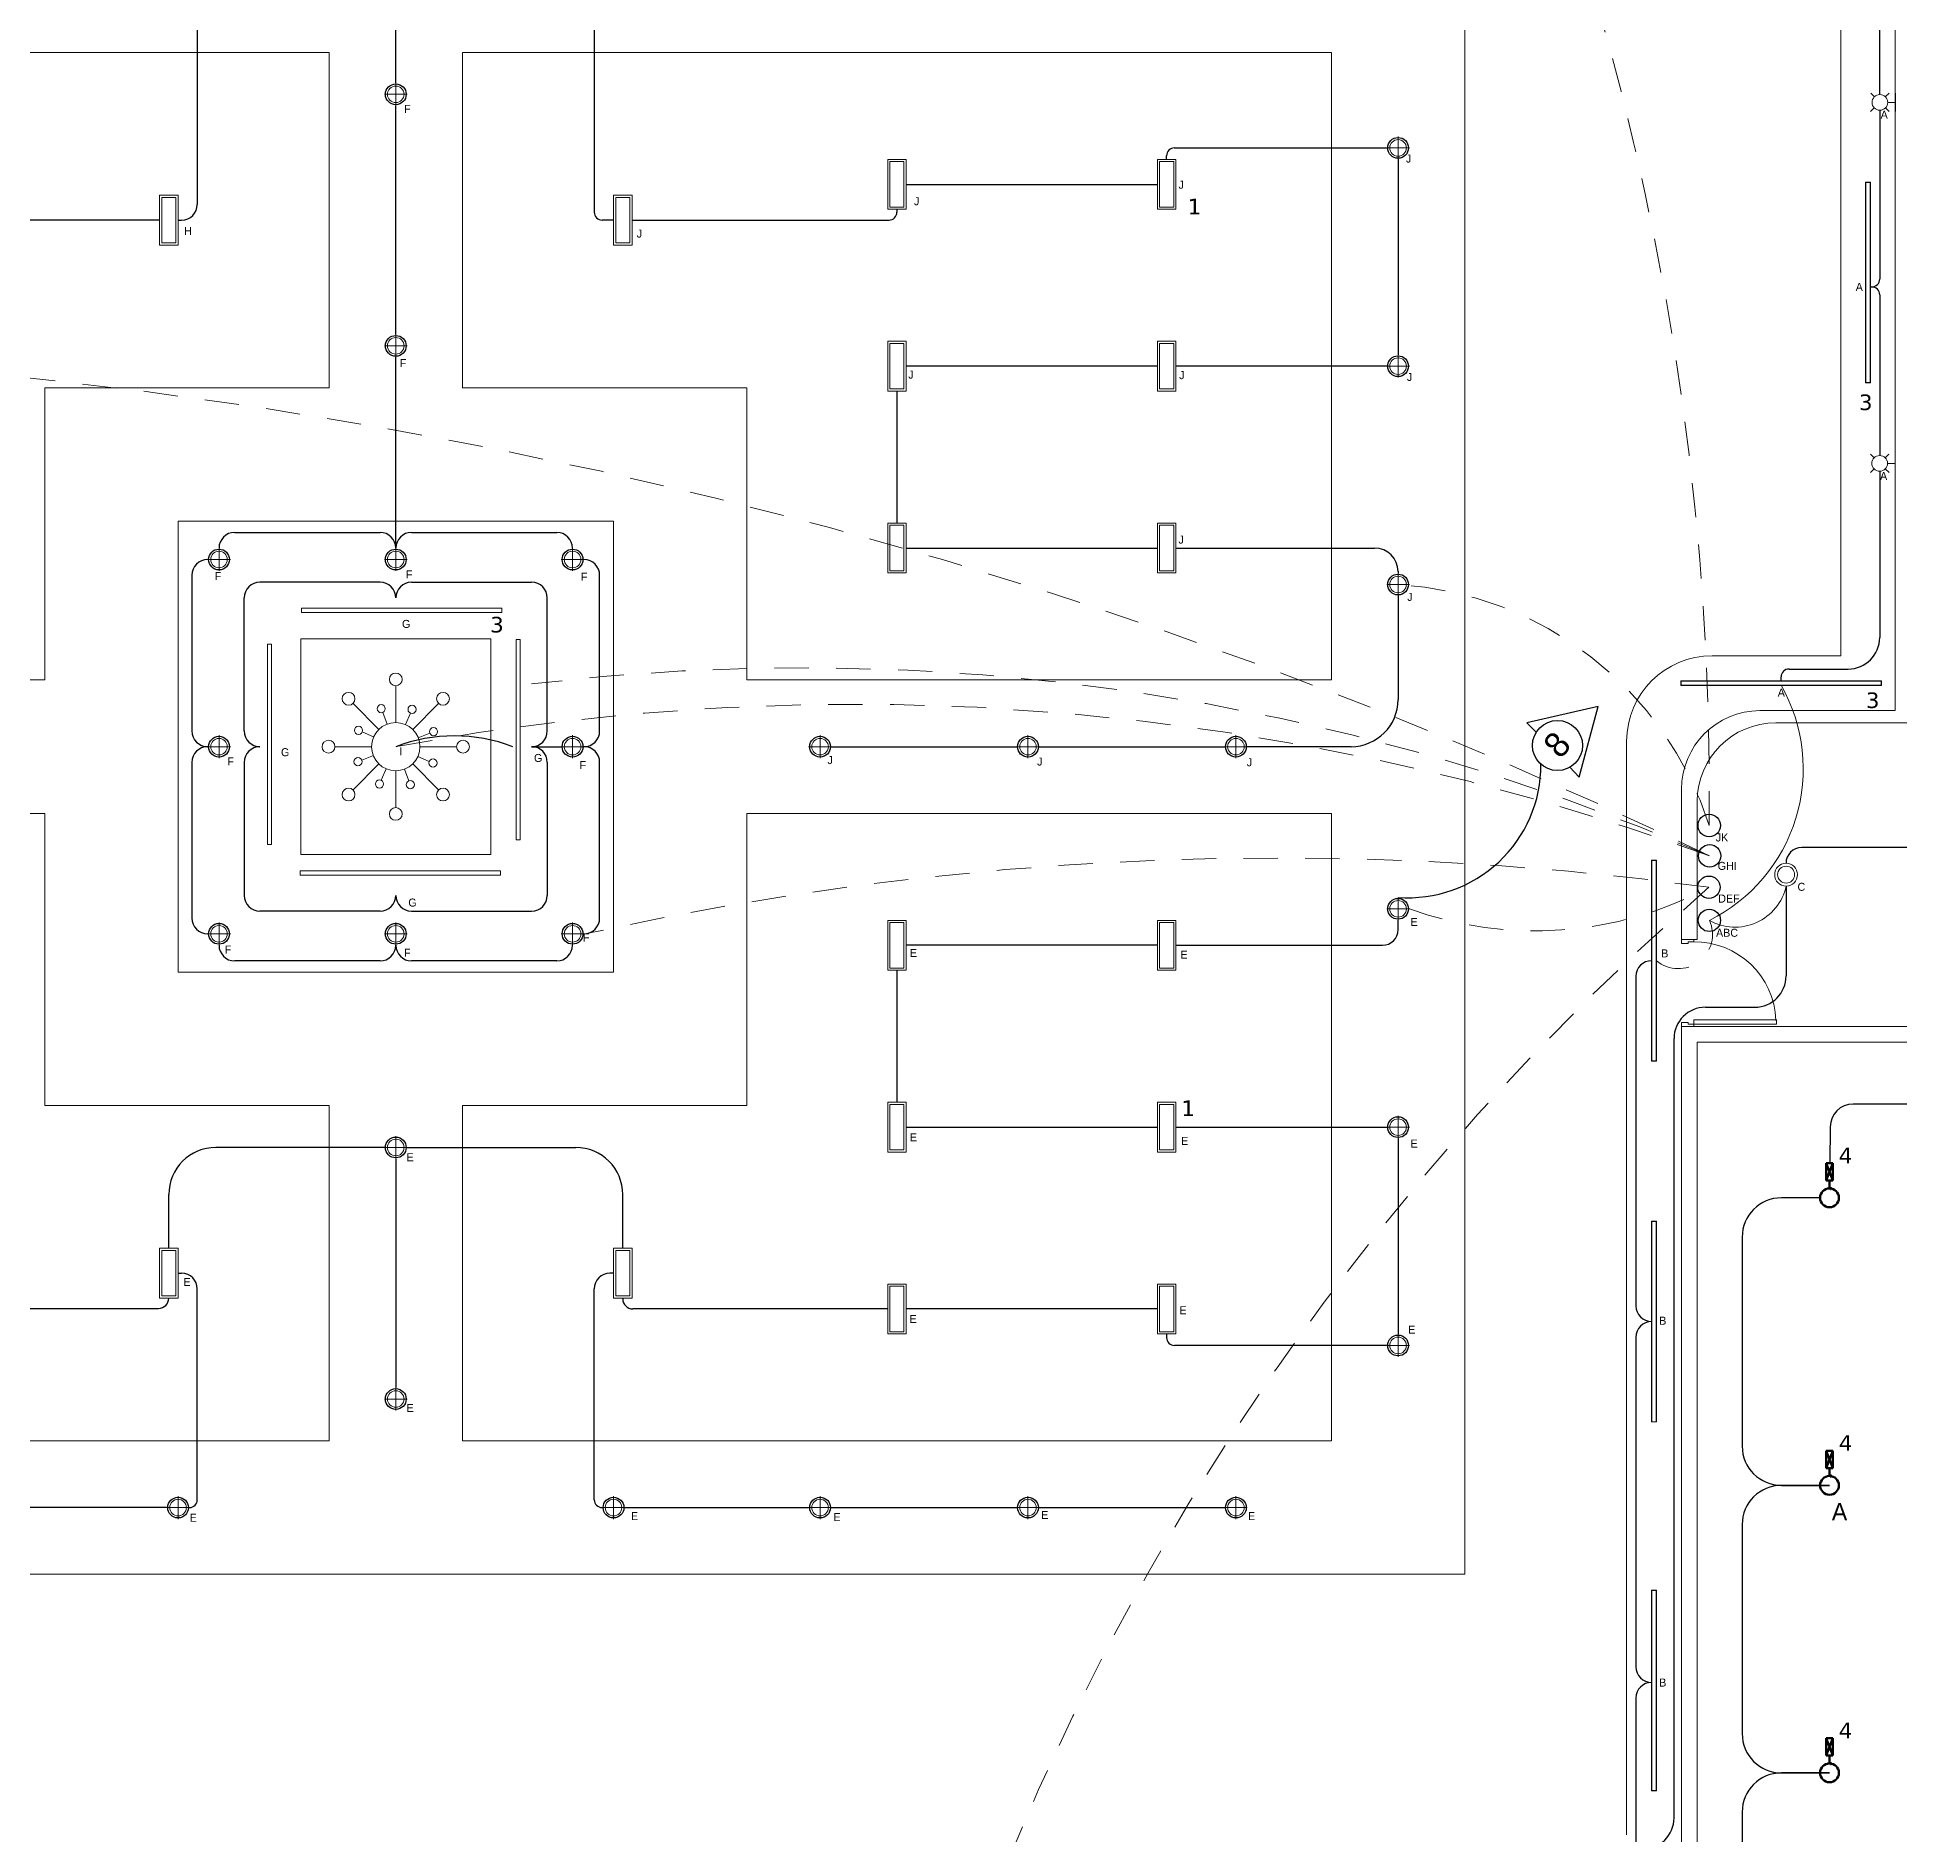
# Model space of a CAD drawing. Header units: inches. Extents: x -2 to 2474, y 1 to 287.
# Drawn here: x 46.24 to 86.95, y 139.63 to 178.92 of the extents above; entities that cross this region are included whole.
import ezdxf

# ---------------------------------------------------------------- set-up
doc = ezdxf.new("R2010")
doc.units = ezdxf.units.IN
doc.header["$MEASUREMENT"] = 0
doc.linetypes.add('JIS_02_0.7', pattern=[1.35, 0.75, -0.6])
for name, color, linetype in [('0.05', 8, 'Continuous'), ('0.09', 2, 'Continuous'), ('0.25', 4, 'Continuous'), ("ELEC'L LTS. & C.O.s", 2, 'Continuous'), ('FLORESCENT', 2, 'Continuous'), ('PDF_0', 7, 'Continuous'), ('SWITCH', 3, 'Continuous')]:
    doc.layers.add(name, color=color, linetype=linetype)
for name, color, linetype, lineweight in [('BORDER', 30, 'Continuous', 50), ('light ln', 50, 'Continuous', 30), ('LIGHTS', 1, 'Continuous', 0)]:
    doc.layers.add(name, color=color, linetype=linetype, lineweight=lineweight)
doc.layers.add('DLX_LUM', color=7, linetype='Continuous', true_color=0xffd400)
doc.layers.add('DLX_LUMKEY_IDX', color=7, linetype='Continuous', true_color=0x969696)
doc.styles.add('TableTextStyle', font='')
doc.styles.get('TableTextStyle').set_extended_font_data('VERDANA.TTF')

# ---------------------------------------------------------------- blocks, each defined once
blk = doc.blocks.new('FL')
at = {"color": 1}
for p, q in [((-220, 0), (220, 0)), ((0, -220), (0, 220))]:
    blk.add_line(p, q, dxfattribs=at)
blk.add_circle((0, 0), 160, dxfattribs=at)
at = {"layer": '0.09'}
blk.add_circle((0, 0), 200, dxfattribs=at)
blk = doc.blocks.new('circuit')
at = {"color": 0, "lineweight": -2}
for p, q in [((39.528, 74.559), (39.228, 74.059)), ((39.828, 74.059), (39.528, 74.559)), ((39.228, 74.059), (39.334, 74.059)), ((39.721, 74.059), (39.828, 74.059))]:
    blk.add_line(p, q, dxfattribs=at)
blk.add_circle((39.528, 74.109), 0.2, dxfattribs=at)

msp = doc.modelspace()

# ---------------------------------------------------------------- linework, layer by layer
at = {"lineweight": 5}
for p, q in [((85.66049, 216.70837), (85.65715, 165.40552)), ((77.43942, 214.15903), (77.43942, 145.32785)), ((55.53428, 178.5933), (55.53428, 171.2629)), ((55.53428, 178.5933), (74.5244, 178.5933)), ((74.5244, 178.5933), (74.5244, 164.87559)), ((46.40343, 171.2629), (52.61927, 171.2629)), ((46.40343, 171.2629), (46.40343, 164.87559)), ((55.53428, 171.2629), (61.75012, 171.2629)), ((61.75012, 171.2629), (61.75012, 164.87559)), ((49.31845, 168.34789), (58.83511, 168.34789)), ((49.31845, 168.34789), (49.31845, 158.48828)), ((58.83511, 168.34789), (58.83511, 158.48828)), ((85.65715, 165.40552), (82.84544, 165.40552)), ((61.75012, 164.87559), (74.5244, 164.87559)), ((86.84643, 163.93869), (84.23436, 163.93869)), ((86.84643, 163.93869), (98.05843, 163.93869)), ((80.9764, 139.63446), (80.9764, 163.53648)), ((82.51964, 159.20348), (82.51964, 162.22398)), ((46.40343, 155.57327), (46.40343, 161.96058)), ((61.75012, 161.96058), (74.5244, 161.96058)), ((61.75012, 155.57327), (61.75012, 161.96058)), ((74.5244, 161.96058), (74.5244, 148.24286)), ((82.44323, 159.20348), (82.51964, 159.20348)), ((82.44323, 159.20348), (82.51964, 159.20348)), ((49.31845, 158.48828), (58.83511, 158.48828)), ((82.1767, 157.39108), (82.1767, 157.30224)), ((82.1767, 138.67171), (82.1767, 157.30224)), ((82.44323, 157.30224), (98.05843, 157.30224)), ((82.51964, 138.67171), (82.51964, 156.9593)), ((82.51964, 156.9593), (98.32496, 156.9593)), ((46.40343, 155.57327), (52.61927, 155.57327)), ((55.53428, 155.57327), (61.75012, 155.57327)), ((55.53428, 155.57327), (55.53428, 148.24286)), ((74.5244, 148.24286), (55.53428, 148.24286)), ((34.58395, 145.32785), (77.43942, 145.32785))]:
    msp.add_line(p, q, dxfattribs=at)
for points in [[(33.62915, 178.5933), (52.61927, 178.5933), (52.61927, 171.2629)], [(46.40343, 164.87559), (33.62915, 164.87559), (33.62915, 178.5933)], [(52.00003, 165.77802), (56.15352, 165.77802), (56.15352, 161.05815), (52.00003, 161.05815), (52.00003, 165.77802)], [(46.40343, 161.96058), (33.62915, 161.96058), (33.62915, 148.24286), (52.61927, 148.24286), (52.61927, 155.57327)], [(77.43942, 145.32785), (30.71414, 145.32785)]]:
    msp.add_lwpolyline(points, dxfattribs=at)
for centre, radius in [((82.84544, 163.53648), 1.86904), ((84.23436, 162.22398), 1.71471)]:
    msp.add_arc(centre, radius, 90, 180, dxfattribs=at)
at = {"layer": '0.05', "lineweight": 5}
for p, q in [((53.88798, 163.91071), (53.79057, 164.16487)), ((54.28835, 163.90137), (54.39751, 164.15071)), ((53.59349, 163.62966), (53.34415, 163.73881)), ((54.56681, 163.61353), (54.81962, 163.71437)), ((53.58675, 163.22263), (53.33393, 163.1218)), ((53.8652, 162.9348), (53.75605, 162.68546)), ((54.26558, 162.92545), (54.36298, 162.6713)), ((54.56006, 163.20651), (54.8094, 163.09735))]:
    msp.add_line(p, q, dxfattribs=at)
for centre in [(53.75864, 164.24818), (54.43329, 164.23244), (53.26242, 163.7746), (54.9025, 163.74742), (53.25106, 163.08874), (54.89114, 163.06157), (53.72027, 162.60372), (54.39492, 162.58798)]:
    msp.add_circle(centre, 0.08922, dxfattribs=at)
at = {"layer": '0.25'}
for p, q in [((54.07678, 177.92642), (54.07678, 182.17521)), ((86.50794, 177.6718), (86.50794, 181.28013)), ((49.73933, 179.87934), (49.73933, 175.27104)), ((58.41422, 179.87934), (58.41422, 175.09957)), ((54.07678, 172.42861), (54.07678, 177.42759)), ((86.5079, 177.3287), (86.50753, 173.64011)), ((70.9235, 176.25443), (70.9235, 176.33495)), ((71.09497, 176.50642), (75.7325, 176.50642)), ((75.98191, 176.25701), (75.98191, 171.98386)), ((64.82701, 175.70915), (64.82701, 175.70915)), ((65.23168, 175.70915), (70.72117, 175.70915)), ((70.72117, 175.70915), (70.72117, 175.70915)), ((65.02934, 175.16388), (65.02934, 175.09957)), ((48.91377, 174.9281), (43.29568, 174.9281)), ((49.31845, 174.9281), (49.39639, 174.9281)), ((58.83511, 174.9281), (58.5857, 174.9281)), ((58.83511, 174.9281), (58.83511, 174.9281)), ((59.23978, 174.9281), (64.85787, 174.9281)), ((86.19863, 173.46866), (86.19863, 173.46866)), ((86.19863, 173.46866), (86.19863, 173.46866)), ((86.30495, 173.46866), (86.33602, 173.46866)), ((86.30495, 173.46866), (86.33606, 173.46866)), ((86.50749, 173.29717), (86.50713, 169.78213)), ((54.07678, 167.75819), (54.07678, 171.92979)), ((70.72117, 171.73445), (65.23168, 171.73445)), ((70.72117, 171.73445), (70.72117, 171.73445)), ((70.72117, 171.73445), (70.72117, 171.73445)), ((75.7325, 171.73445), (71.12584, 171.73445)), ((65.02934, 171.18917), (65.02934, 168.30502)), ((86.50712, 169.43897), (86.50712, 165.80162)), ((50.55636, 168.10113), (53.73383, 168.10113)), ((54.41972, 168.10113), (57.5972, 168.10113)), ((65.23168, 167.75974), (70.72117, 167.75974)), ((70.72117, 167.75974), (70.72117, 167.75974)), ((71.12584, 167.75974), (75.4675, 167.75974)), ((49.62106, 167.16583), (49.62106, 163.76103)), ((53.73383, 167.01261), (51.10838, 167.01261)), ((54.41972, 167.01261), (57.04517, 167.01261)), ((58.5325, 163.76103), (58.5325, 167.16583)), ((75.98191, 167.24533), (75.98191, 167.21189)), ((50.76544, 163.76103), (50.76544, 166.66967)), ((57.38812, 163.76103), (57.38812, 166.66967)), ((75.98191, 166.71306), (75.98191, 164.44691)), ((84.35399, 164.85853), (84.35399, 164.94426)), ((84.35399, 164.85853), (84.35399, 164.85853)), ((84.52547, 165.11573), (85.82123, 165.11573)), ((57.04517, 163.41808), (57.69073, 163.41808)), ((63.59895, 163.41808), (67.64411, 163.41808)), ((68.14294, 163.41808), (72.18811, 163.41808)), ((74.95308, 163.41808), (72.68693, 163.41808)), ((49.62106, 163.07514), (49.62106, 159.67033)), ((50.76544, 163.07514), (50.76544, 160.1665)), ((57.38812, 163.07514), (57.38812, 160.1665)), ((58.5325, 159.67033), (58.5325, 163.07514)), ((88.00372, 161.21281), (84.80292, 161.21281)), ((84.46199, 160.37105), (84.46199, 158.40844)), ((53.73383, 159.82355), (51.10838, 159.82355)), ((54.41972, 159.82355), (57.04517, 159.82355)), ((75.98191, 159.41937), (75.98191, 159.62428)), ((76.23132, 159.87369), (76.23132, 159.87369)), ((76.23132, 159.87369), (76.23132, 159.87369)), ((64.82701, 159.07643), (64.82701, 159.07643)), ((64.82701, 159.07643), (64.82701, 159.07643)), ((64.82701, 159.07643), (64.82701, 159.07643)), ((70.72117, 159.07643), (65.23168, 159.07643)), ((71.12584, 159.07643), (75.63897, 159.07643)), ((53.73383, 158.73503), (50.55636, 158.73503)), ((57.5972, 158.73503), (54.41972, 158.73503)), ((65.02934, 158.53115), (65.02934, 155.647)), ((81.18045, 158.39691), (81.18045, 151.19511)), ((81.62971, 158.73985), (81.62971, 158.73985)), ((81.62971, 158.73985), (81.62971, 158.73985)), ((82.6981, 157.72256), (83.77611, 157.72256)), ((82.01221, 140.00198), (82.01221, 157.03667)), ((89.12814, 155.60527), (85.9251, 155.60527)), ((88.77078, 155.60527), (86.27918, 155.60527)), ((64.82701, 155.10172), (64.82701, 155.10172)), ((64.82701, 155.10172), (64.82701, 155.10172)), ((65.23168, 155.10172), (70.72117, 155.10172)), ((71.12584, 155.10172), (75.7325, 155.10172)), ((85.42513, 155.10988), (85.41777, 154.31216)), ((75.98191, 154.85231), (75.98191, 150.57916)), ((53.82736, 154.65697), (50.14494, 154.65697)), ((54.07678, 154.40755), (54.07678, 149.40858)), ((54.32619, 154.65697), (58.00862, 154.65697)), ((49.11611, 152.45334), (49.11611, 153.62814)), ((59.03744, 152.45334), (59.03744, 153.62814)), ((85.20571, 153.55613), (84.35891, 153.55613)), ((83.50155, 152.69877), (83.50155, 148.12895)), ((49.31845, 151.90806), (49.39639, 151.90806)), ((58.83511, 151.90806), (58.75717, 151.90806)), ((49.73933, 146.95683), (49.73933, 151.56512)), ((58.41422, 146.95683), (58.41422, 151.56512)), ((43.32655, 151.13987), (48.8932, 151.13987)), ((49.11611, 151.36279), (49.11611, 151.36279)), ((59.03744, 151.36279), (59.03744, 151.36279)), ((59.03744, 151.36279), (59.03744, 151.34992)), ((64.82701, 151.12701), (59.26036, 151.12701)), ((64.82701, 151.12701), (64.82701, 151.12701)), ((70.72117, 151.12701), (65.23168, 151.12701)), ((81.62971, 150.85217), (81.62971, 150.85217)), ((70.9235, 150.58173), (70.9235, 150.50122)), ((75.7325, 150.32975), (71.09497, 150.32975)), ((81.18045, 150.50923), (81.18045, 143.30743)), ((84.35891, 147.2716), (85.41079, 147.2716)), ((85.41079, 147.2716), (84.35891, 147.2716)), ((49.06903, 146.78536), (45.05343, 146.78536)), ((49.56786, 146.78536), (49.56786, 146.78536)), ((58.5857, 146.78536), (58.5857, 146.78536)), ((59.08452, 146.78536), (63.10012, 146.78536)), ((63.59895, 146.78536), (67.64411, 146.78536)), ((68.14294, 146.78536), (72.18811, 146.78536)), ((83.50155, 146.41424), (83.50155, 141.84444)), ((81.5234, 142.96448), (81.5234, 142.96448)), ((81.18045, 142.62154), (81.18045, 139.443)), ((84.35891, 140.98708), (85.41079, 140.98708)), ((85.41079, 140.98708), (84.35891, 140.98708)), ((83.50155, 140.12972), (83.50155, 135.55992))]:
    msp.add_line(p, q, dxfattribs=at)
at = {"layer": '0.25', "linetype": 'JIS_02_0.7', "lineweight": 9}
for centre, radius, start, end in [((20.77971, 162.38678), 62.00642, 359.3609808, 33.5810598), ((34.36792, 60.58533), 111.50956, 64.2622721, 85.3919191), ((75.53874, 159.36681), 7.60858, 17.819953, 86.660823), ((62.97384, 115.33123), 49.81269, 66.556918, 96.835498), ((64.08322, 109.86357), 54.48133, 69.91685, 100.583451), ((73.34546, 91.19163), 69.79343, 82.2342911, 102.4956559), ((120.01738, 117.37642), 56.86131, 130.915775, 159.444502), ((78.9765, 167.431), 8.04045, 250.036566, 298.200824), ((82.10826, 159.31023), 0.74454, 230.002966, 24.745622)]:
    msp.add_arc(centre, radius, start, end, dxfattribs=at)
at = {"layer": '0.25'}
for centre, radius, start, end in [((71.09497, 176.33495), 0.17147, 90, 180), ((49.39639, 175.27104), 0.34294, 270, 0), ((58.5857, 175.09957), 0.17147, 180, 270), ((64.85787, 175.09957), 0.17147, 270, 0), ((86.33602, 173.29718), 0.17147, 359.994146, 90), ((86.33606, 173.64013), 0.17147, 270, 359.994146), ((50.55636, 167.75819), 0.34294, 90, 180), ((53.73383, 167.75819), 0.34294, 0, 90), ((54.41972, 167.75819), 0.34294, 90, 180), ((57.5972, 167.75819), 0.34294, 0, 90), ((75.4675, 167.24533), 0.51441, 0, 90), ((49.964, 167.16583), 0.34294, 90, 180), ((58.18955, 167.16583), 0.34294, 0, 90), ((51.10838, 166.66967), 0.34294, 90, 180), ((53.73383, 166.66967), 0.34294, 0, 90), ((54.41972, 166.66967), 0.34294, 90, 180), ((57.04517, 166.66967), 0.34294, 0, 90), ((85.82123, 165.80162), 0.68589, 270, 0), ((84.52547, 164.94426), 0.17147, 90, 180), ((74.95308, 164.44691), 1.02883, 270, 0), ((49.964, 163.76103), 0.34294, 180, 270), ((51.10838, 163.76103), 0.34294, 180, 270), ((55.35521, 160.07857), 3.57586, 69.052176, 110.947824), ((57.04517, 163.76103), 0.34294, 270, 0), ((58.18955, 163.76103), 0.34294, 270, 0), ((49.964, 163.07514), 0.34294, 90, 180), ((51.10838, 163.07514), 0.34294, 90, 180), ((57.04517, 163.07514), 0.34294, 0, 90), ((58.18955, 163.07514), 0.34294, 0, 90), ((76.19926, 163.02038), 2.90514, 265.81317, 0.215906), ((84.80292, 160.86987), 0.34294, 90, 180), ((51.10838, 160.1665), 0.34294, 180, 270), ((53.73383, 160.1665), 0.34294, 270, 0), ((54.41972, 160.1665), 0.34294, 180, 270), ((57.04517, 160.1665), 0.34294, 270, 0), ((49.964, 159.67033), 0.34294, 180, 270), ((58.18955, 159.67033), 0.34294, 270, 0), ((75.63897, 159.41937), 0.34294, 270, 0), ((50.55636, 159.07798), 0.34294, 180, 270), ((53.73383, 159.07798), 0.34294, 270, 0), ((54.41972, 159.07798), 0.34294, 180, 270), ((57.5972, 159.07798), 0.34294, 270, 0), ((81.5234, 158.39691), 0.34294, 90, 180), ((83.77611, 158.40844), 0.68589, 270, 0), ((82.6981, 157.03667), 0.68589, 90, 180), ((85.9251, 155.10527), 0.5, 90, 179.471533), ((50.14494, 153.62814), 1.02883, 90, 180), ((58.00862, 153.62814), 1.02883, 0, 90), ((84.35891, 152.69877), 0.85736, 90, 180), ((49.39639, 151.56512), 0.34294, 0, 90), ((58.75717, 151.56512), 0.34294, 90, 180), ((48.8932, 151.36279), 0.22291, 270, 0), ((59.26036, 151.34992), 0.22291, 180, 270), ((81.5234, 151.19511), 0.34294, 180, 270), ((81.5234, 150.50923), 0.34294, 90, 180), ((71.09497, 150.50122), 0.17147, 180, 270), ((84.35891, 148.12895), 0.85736, 180, 270), ((49.56786, 146.95683), 0.17147, 270, 0), ((58.5857, 146.95683), 0.17147, 180, 270), ((84.35891, 146.41424), 0.85736, 90, 180), ((81.5234, 143.30743), 0.34294, 180, 270), ((81.5234, 142.62154), 0.34294, 90, 180), ((84.35891, 141.84444), 0.85736, 180, 270), ((84.35891, 140.12972), 0.85736, 90, 180), ((81.32633, 140.00198), 0.68589, 270, 0)]:
    msp.add_arc(centre, radius, start, end, dxfattribs=at)
at = {"layer": '0.25', "lineweight": 9}
for centre, radius, start, end in [((81.13844, 162.93315), 3.69781, 296.431527, 29.589622), ((83.34724, 160.61445), 1.14102, 240.445691, 347.683429)]:
    msp.add_arc(centre, radius, start, end, dxfattribs=at)
at = {"layer": 'BORDER', "color": 2}
for p, q in [((85.34067, 153.93461), (85.34067, 154.31216)), ((85.34067, 154.31216), (85.48092, 154.31216)), ((85.34067, 153.93461), (85.48092, 154.31216)), ((85.34067, 154.31216), (85.48092, 153.93395)), ((85.48092, 154.31216), (85.48092, 153.93395)), ((85.40796, 153.93411), (85.34067, 153.93461)), ((85.40796, 153.7908), (85.40796, 153.93411)), ((85.41389, 153.93414), (85.41363, 153.79078)), ((85.48092, 153.93395), (85.41389, 153.93414)), ((85.38717, 153.7908), (85.43442, 153.79081)), ((85.39189, 153.77948), (85.38717, 153.77948)), ((85.39189, 153.76034), (85.39189, 153.77948)), ((85.43442, 153.77948), (85.4297, 153.77948)), ((85.4297, 153.77948), (85.4297, 153.76034)), ((85.43442, 153.79081), (85.43442, 153.77948)), ((85.44575, 153.74356), (85.43443, 153.74356)), ((85.34067, 147.65008), (85.34067, 148.02763)), ((85.34067, 148.02763), (85.48092, 148.02763)), ((85.34067, 147.65008), (85.48092, 148.02763)), ((85.34067, 148.02763), (85.48092, 147.64942)), ((85.48092, 148.02763), (85.48092, 147.64942)), ((85.40796, 147.64958), (85.34067, 147.65008)), ((85.38717, 147.50627), (85.43442, 147.50628)), ((85.39189, 147.49495), (85.38717, 147.49495)), ((85.39189, 147.47581), (85.39189, 147.49495)), ((85.40796, 147.50627), (85.40796, 147.64958)), ((85.41389, 147.64961), (85.41363, 147.50625)), ((85.48092, 147.64942), (85.41389, 147.64961)), ((85.43442, 147.49495), (85.4297, 147.49495)), ((85.4297, 147.49495), (85.4297, 147.47581)), ((85.43442, 147.50628), (85.43442, 147.49495)), ((85.44575, 147.45903), (85.43443, 147.45903)), ((85.34067, 141.36556), (85.34067, 141.74312)), ((85.34067, 141.74312), (85.48092, 141.74312)), ((85.34067, 141.36556), (85.48092, 141.74312)), ((85.34067, 141.74312), (85.48092, 141.36491)), ((85.48092, 141.74312), (85.48092, 141.36491)), ((85.40796, 141.36506), (85.34067, 141.36556)), ((85.40796, 141.22176), (85.40796, 141.36506)), ((85.41389, 141.3651), (85.41363, 141.22173)), ((85.48092, 141.36491), (85.41389, 141.3651)), ((85.38717, 141.22176), (85.43442, 141.22176)), ((85.39189, 141.21044), (85.38717, 141.21044)), ((85.39189, 141.19129), (85.39189, 141.21044)), ((85.43442, 141.21044), (85.4297, 141.21044)), ((85.4297, 141.21044), (85.4297, 141.19129)), ((85.43442, 141.22176), (85.43442, 141.21044)), ((85.44575, 141.17451), (85.43443, 141.17451))]:
    msp.add_line(p, q, dxfattribs=at)
for centre in [(85.41079, 153.55613), (85.41079, 147.2716), (85.41079, 140.98708)]:
    msp.add_circle(centre, 0.20508, dxfattribs=at)
at = {"layer": 'DLX_LUM', "lineweight": 5, "transparency": 33554585}
for points in [[(48.96179, 174.43083, 0), (49.26358, 174.43083, 0)], [(49.26358, 174.43083, 0), (48.96179, 174.43083, 0)], [(58.88312, 174.43083, 0), (59.18491, 174.43083, 0)], [(59.18491, 174.43083, 0), (58.88312, 174.43083, 0)], [(64.87502, 171.23718, 0), (65.17681, 171.23718, 0)], [(65.17681, 171.23718, 0), (64.87502, 171.23718, 0)], [(70.76918, 171.23718, 0), (71.07097, 171.23718, 0)], [(71.07097, 171.23718, 0), (70.76918, 171.23718, 0)], [(64.87502, 167.26247, 0), (65.17681, 167.26247, 0)], [(65.17681, 167.26247, 0), (64.87502, 167.26247, 0)], [(70.76918, 167.26247, 0), (71.07097, 167.26247, 0)], [(71.07097, 167.26247, 0), (70.76918, 167.26247, 0)], [(64.87502, 154.60445, 0), (65.17681, 154.60445, 0)], [(65.17681, 154.60445, 0), (64.87502, 154.60445, 0)], [(70.76918, 154.60445, 0), (71.07097, 154.60445, 0)], [(71.07097, 154.60445, 0), (70.76918, 154.60445, 0)], [(48.96179, 151.4108, 0), (49.26358, 151.4108, 0)], [(49.26358, 151.4108, 0), (48.96179, 151.4108, 0)], [(58.88312, 151.4108, 0), (59.18491, 151.4108, 0)], [(59.18491, 151.4108, 0), (58.88312, 151.4108, 0)], [(64.87502, 150.62974, 0), (65.17681, 150.62974, 0)], [(65.17681, 150.62974, 0), (64.87502, 150.62974, 0)], [(70.76918, 150.62974, 0), (71.07097, 150.62974, 0)], [(71.07097, 150.62974, 0), (70.76918, 150.62974, 0)]]:
    msp.add_polyline3d(points, dxfattribs=at)
at = {"layer": "ELEC'L LTS. & C.O.s", "lineweight": 5}
for p, q in [((54.07678, 163.94565), (54.07678, 164.74796)), ((53.70626, 163.79364), (53.1428, 164.36479)), ((54.44729, 163.79364), (55.01076, 164.36479)), ((53.54921, 163.41808), (52.7469, 163.41808)), ((54.60435, 163.41808), (55.40665, 163.41808)), ((53.70626, 163.04252), (53.1428, 162.47138)), ((54.07678, 162.89051), (54.07678, 162.08821)), ((54.44729, 163.04252), (55.01076, 162.47138))]:
    msp.add_line(p, q, dxfattribs=at)
for centre, radius in [((54.07678, 164.88794), 0.13999), ((53.04448, 164.46444), 0.13999), ((55.10907, 164.46444), 0.13999), ((54.07678, 163.41808), 0.52757), ((52.60692, 163.41808), 0.13999), ((55.54664, 163.41808), 0.13999), ((53.04448, 162.37173), 0.13999), ((55.10907, 162.37173), 0.13999), ((54.07678, 161.94822), 0.13999)]:
    msp.add_circle(centre, radius, dxfattribs=at)
at = {"layer": 'FLORESCENT', "lineweight": 5}
for p, q in [((64.82701, 176.25443), (64.82701, 175.16388)), ((64.82701, 176.25443), (65.23168, 176.25443)), ((65.23168, 175.16388), (65.23168, 176.25443)), ((70.72117, 176.25443), (70.72117, 175.16388)), ((70.72117, 176.25443), (71.12584, 176.25443)), ((71.12584, 175.16388), (71.12584, 176.25443)), ((65.18367, 176.20642), (64.87502, 176.20642)), ((64.87502, 176.20642), (64.87502, 175.21189)), ((65.18367, 175.21189), (65.18367, 176.20642)), ((71.07783, 176.20642), (70.76918, 176.20642)), ((70.76918, 176.20642), (70.76918, 175.21189)), ((71.07783, 175.21189), (71.07783, 176.20642)), ((48.91377, 175.47338), (48.91377, 174.38282)), ((48.91377, 175.47338), (49.31845, 175.47338)), ((49.31845, 174.38282), (49.31845, 175.47338)), ((58.83511, 175.47338), (58.83511, 174.38282)), ((58.83511, 175.47338), (59.23978, 175.47338)), ((59.23978, 174.38282), (59.23978, 175.47338)), ((49.27043, 175.42537), (48.96179, 175.42537)), ((48.96179, 175.42537), (48.96179, 174.43083)), ((49.27043, 174.43083), (49.27043, 175.42537)), ((59.19177, 175.42537), (58.88312, 175.42537)), ((58.88312, 175.42537), (58.88312, 174.43083)), ((59.19177, 174.43083), (59.19177, 175.42537)), ((65.23168, 175.16388), (64.82701, 175.16388)), ((65.18367, 175.21189), (64.87502, 175.21189)), ((71.12584, 175.16388), (70.72117, 175.16388)), ((71.07783, 175.21189), (70.76918, 175.21189)), ((49.31845, 174.38282), (48.91377, 174.38282)), ((48.96179, 174.43083), (49.27043, 174.43083)), ((59.23978, 174.38282), (58.83511, 174.38282)), ((58.88312, 174.43083), (59.19177, 174.43083)), ((64.82701, 172.27973), (64.82701, 171.18917)), ((64.82701, 172.27973), (65.23168, 172.27973)), ((65.18367, 172.23171), (64.87502, 172.23171)), ((64.87502, 172.23171), (64.87502, 171.23718)), ((65.18367, 171.23718), (65.18367, 172.23171)), ((65.23168, 171.18917), (65.23168, 172.27973)), ((70.72117, 172.27973), (70.72117, 171.18917)), ((70.72117, 172.27973), (71.12584, 172.27973)), ((70.72117, 172.27973), (70.72117, 171.18917)), ((71.07783, 172.23171), (70.76918, 172.23171)), ((70.76918, 172.23171), (70.76918, 171.23718)), ((70.76918, 172.23171), (70.76918, 171.23718)), ((71.07783, 171.23718), (71.07783, 172.23171)), ((71.12584, 171.18917), (71.12584, 172.27973)), ((86.30495, 171.36865), (86.19863, 171.36865)), ((65.23168, 171.18917), (64.82701, 171.18917)), ((64.87502, 171.23718), (65.18367, 171.23718)), ((71.12584, 171.18917), (70.72117, 171.18917)), ((70.76918, 171.23718), (71.07783, 171.23718)), ((64.82701, 168.30502), (64.82701, 167.21446)), ((64.82701, 168.30502), (65.23168, 168.30502)), ((65.18367, 168.25701), (64.87502, 168.25701)), ((64.87502, 168.25701), (64.87502, 167.26247)), ((65.18367, 167.26247), (65.18367, 168.25701)), ((65.23168, 167.21446), (65.23168, 168.30502)), ((70.72117, 168.30502), (70.72117, 167.21446)), ((70.72117, 168.30502), (71.12584, 168.30502)), ((71.07783, 168.25701), (70.76918, 168.25701)), ((70.76918, 168.25701), (70.76918, 167.26247)), ((71.07783, 167.26247), (71.07783, 168.25701)), ((71.12584, 167.21446), (71.12584, 168.30502)), ((65.23168, 167.21446), (64.82701, 167.21446)), ((64.87502, 167.26247), (65.18367, 167.26247)), ((71.12584, 167.21446), (70.72117, 167.21446)), ((70.76918, 167.26247), (71.07783, 167.26247)), ((64.82701, 159.62171), (64.82701, 158.53115)), ((64.82701, 159.62171), (65.23168, 159.62171)), ((65.18367, 159.57369), (64.87502, 159.57369)), ((64.87502, 159.57369), (64.87502, 158.57916)), ((65.18367, 158.57916), (65.18367, 159.57369)), ((65.23168, 158.53115), (65.23168, 159.62171)), ((70.72117, 159.62171), (71.12584, 159.62171)), ((70.72117, 158.53115), (70.72117, 159.62171)), ((71.07783, 159.57369), (70.76918, 159.57369)), ((70.76918, 159.57369), (70.76918, 158.57916)), ((71.07783, 158.57916), (71.07783, 159.57369)), ((71.12584, 158.53115), (71.12584, 159.62171)), ((65.23168, 158.53115), (64.82701, 158.53115)), ((65.18367, 158.57916), (64.87502, 158.57916)), ((71.12584, 158.53115), (70.72117, 158.53115)), ((71.07783, 158.57916), (70.76918, 158.57916)), ((81.62971, 156.54459), (81.5234, 156.54459)), ((64.82701, 155.647), (64.82701, 154.55644)), ((64.82701, 155.647), (65.23168, 155.647)), ((64.82701, 155.647), (64.82701, 154.55644)), ((65.18367, 155.59899), (64.87502, 155.59899)), ((64.87502, 155.59899), (64.87502, 154.60445)), ((64.87502, 155.59899), (64.87502, 154.60445)), ((65.18367, 154.60445), (65.18367, 155.59899)), ((65.23168, 154.55644), (65.23168, 155.647)), ((70.72117, 155.647), (71.12584, 155.647)), ((70.72117, 154.55644), (70.72117, 155.647)), ((71.07783, 155.59899), (70.76918, 155.59899)), ((70.76918, 155.59899), (70.76918, 154.60445)), ((70.76918, 155.59899), (70.76918, 154.60445)), ((71.07783, 154.60445), (71.07783, 155.59899)), ((71.12584, 154.55644), (71.12584, 155.647)), ((65.23168, 154.55644), (64.82701, 154.55644)), ((64.87502, 154.60445), (65.18367, 154.60445)), ((71.12584, 154.55644), (70.72117, 154.55644)), ((70.76918, 154.60445), (71.07783, 154.60445)), ((48.91377, 152.45334), (48.91377, 151.36279)), ((48.91377, 152.45334), (49.31845, 152.45334)), ((49.27043, 152.40533), (48.96179, 152.40533)), ((48.96179, 152.40533), (48.96179, 151.4108)), ((49.27043, 151.4108), (49.27043, 152.40533)), ((49.31845, 151.36279), (49.31845, 152.45334)), ((58.83511, 152.45334), (58.83511, 151.36279)), ((58.83511, 152.45334), (59.23978, 152.45334)), ((59.19177, 152.40533), (58.88312, 152.40533)), ((58.88312, 152.40533), (58.88312, 151.4108)), ((59.19177, 151.4108), (59.19177, 152.40533)), ((59.23978, 151.36279), (59.23978, 152.45334)), ((64.82701, 151.67229), (64.82701, 150.58173)), ((64.82701, 151.67229), (65.23168, 151.67229)), ((65.18367, 151.62428), (64.87502, 151.62428)), ((64.87502, 151.62428), (64.87502, 150.62974)), ((65.18367, 150.62974), (65.18367, 151.62428)), ((65.23168, 150.58173), (65.23168, 151.67229)), ((70.72117, 151.67229), (71.12584, 151.67229)), ((70.72117, 150.58173), (70.72117, 151.67229)), ((71.07783, 151.62428), (70.76918, 151.62428)), ((70.76918, 151.62428), (70.76918, 150.62974)), ((71.07783, 150.62974), (71.07783, 151.62428)), ((71.12584, 150.58173), (71.12584, 151.67229)), ((49.31845, 151.36279), (48.91377, 151.36279)), ((48.96179, 151.4108), (49.27043, 151.4108)), ((59.23978, 151.36279), (58.83511, 151.36279)), ((58.88312, 151.4108), (59.19177, 151.4108)), ((64.87502, 150.62974), (65.18367, 150.62974)), ((70.76918, 150.62974), (71.07783, 150.62974)), ((65.23168, 150.58173), (64.82701, 150.58173)), ((71.12584, 150.58173), (70.72117, 150.58173)), ((81.62971, 148.65691), (81.5234, 148.65691)), ((81.62971, 140.59172), (81.5234, 140.59172))]:
    msp.add_line(p, q, dxfattribs=at)
for points in [[(86.19863, 171.36865), (86.19863, 175.75918), (86.30495, 175.75918), (86.30495, 171.36865), (86.19863, 171.36865)], [(82.15873, 164.85853), (86.54926, 164.85853), (86.54926, 164.75222), (82.15873, 164.75222), (82.15873, 164.85853)], [(81.5234, 156.54459), (81.5234, 160.93512), (81.62971, 160.93512), (81.62971, 156.54459), (81.5234, 156.54459)], [(81.5234, 148.65691), (81.5234, 153.04743), (81.62971, 153.04743), (81.62971, 148.65691), (81.5234, 148.65691)], [(81.5234, 140.59172), (81.5234, 144.98225), (81.62971, 144.98225), (81.62971, 140.59172), (81.5234, 140.59172)]]:
    msp.add_lwpolyline(points, dxfattribs=at)
for points in [[(86.20549, 171.37551), (86.20549, 175.75232), (86.29809, 175.75232), (86.29809, 171.37551)], [(52.01629, 166.44507), (56.3931, 166.44507), (56.3931, 166.35247), (52.01629, 166.35247)], [(56.70517, 161.38369), (56.70517, 165.7605), (56.79776, 165.7605), (56.79776, 161.38369)], [(51.26984, 161.27869), (51.26984, 165.6555), (51.36244, 165.6555), (51.36244, 161.27869)], [(82.16559, 164.85167), (86.5424, 164.85167), (86.5424, 164.75907), (82.16559, 164.75907)], [(81.53025, 156.55145), (81.53025, 160.92826), (81.62285, 160.92826), (81.62285, 156.55145)], [(51.98806, 160.7006), (56.36487, 160.7006), (56.36487, 160.60801), (51.98806, 160.60801)], [(81.53025, 148.66376), (81.53025, 153.04057), (81.62285, 153.04057), (81.62285, 148.66376)], [(81.53025, 140.59858), (81.53025, 144.97539), (81.62285, 144.97539), (81.62285, 140.59858)]]:
    msp.add_lwpolyline(points, close=True, dxfattribs=at)
for radius in [0.24941, 0.18567]:
    msp.add_circle((84.46199, 160.62047), radius, dxfattribs=at)
at = {"layer": 'light ln', "lineweight": 5}
for p, q in [((86.31097, 177.70447), (86.39186, 177.62358)), ((86.71132, 177.70447), (86.63043, 177.62358)), ((86.68272, 177.50025), (86.85046, 177.50025)), ((86.85046, 177.70447), (86.85046, 177.30007)), ((86.38782, 177.38096), (86.30693, 177.30007)), ((86.63447, 177.38096), (86.71536, 177.30007)), ((86.30694, 169.81476), (86.38783, 169.73387)), ((86.70729, 169.81476), (86.6264, 169.73387)), ((86.84643, 169.81476), (86.84643, 169.41037)), ((86.84643, 169.81476), (86.84643, 169.41037)), ((86.38379, 169.49126), (86.3029, 169.41037)), ((86.63044, 169.49126), (86.71133, 169.41037)), ((86.67869, 169.61055), (86.84643, 169.61055))]:
    msp.add_line(p, q, dxfattribs=at)
for centre in [(86.51115, 177.50025), (86.50712, 169.61055)]:
    msp.add_circle(centre, 0.17158, dxfattribs=at)
at = {"layer": 'PDF_0', "lineweight": 5}
msp.add_lwpolyline([(86.84643, 198.18955), (86.84643, 164.20522), (83.89142, 164.20522, 0.41421356), (82.1767, 162.49051), (82.1767, 159.20348)], format="xyb", dxfattribs=at)
for points in [[(82.44323, 159.20348), (82.44323, 159.15018), (82.31885, 159.15018), (82.31885, 159.11464), (82.1767, 159.11464), (82.1767, 159.20348)], [(82.44323, 159.20348), (82.44323, 159.15018), (82.31885, 159.15018), (82.31885, 159.11464), (82.1767, 159.11464), (82.1767, 159.20348)], [(82.44323, 157.30224), (82.44323, 157.35554), (82.31885, 157.35554), (82.31885, 157.39108), (82.1767, 157.39108), (82.1767, 157.30224)], [(82.44323, 157.44439), (82.44323, 157.35554), (84.25563, 157.35554), (84.25563, 157.44439)]]:
    msp.add_lwpolyline(points, close=True, dxfattribs=at)
msp.add_lwpolyline([(82.44323, 157.30224), (82.1767, 157.30224)], dxfattribs=at)
msp.add_arc((82.46989, 157.3822), 1.76797, 1.735512, 91.131577, dxfattribs=at)
at = {"layer": 'SWITCH'}
for centre in [(82.78228, 161.69524), (82.79121, 161.03217), (82.77613, 160.34498), (82.78444, 159.62189)]:
    msp.add_circle(centre, 0.24502, dxfattribs=at)

# ---------------------------------------------------------------- block references
at = {"color": 6, "lineweight": -2, "transparency": 33554585, "xscale": 2.739726574430335, "yscale": 2.739726574430335, "zscale": 2.739726574430335, "rotation": 313.7623303785563}
msp.add_blockref('circuit', (-142.07562, 101.22078), dxfattribs=at)
at = {"layer": 'LIGHTS', "color": 1, "lineweight": 5, "xscale": 0.001133695354050328, "yscale": 0.001133695354050328, "zscale": 0.001133695354050328}
for p in [(54.07678, 177.677), (75.98191, 176.50642), (54.07678, 172.1792), (75.98191, 171.73445), (50.21341, 167.50878), (54.07678, 167.50878), (57.94014, 167.50878), (50.21341, 163.41808), (57.94014, 163.41808), (63.34953, 163.41808), (67.89353, 163.41808), (72.43752, 163.41808), (75.98191, 159.87369), (50.21341, 159.32739), (54.07678, 159.32739), (57.94014, 159.32739), (75.98191, 155.10172), (54.07678, 154.65697), (54.07678, 149.15916), (49.31845, 146.78536), (58.83511, 146.78536), (63.34953, 146.78536), (67.89353, 146.78536), (72.43752, 146.78536)]:
    msp.add_blockref('FL', p, dxfattribs=at)
at = {"layer": 'LIGHTS', "color": 1, "lineweight": 5, "xscale": 0.001133695354050328, "yscale": 0.001133695354050328, "zscale": 0.001133695354050328, "rotation": 180}
for p in [(75.98191, 166.96247), (75.98191, 150.32975)]:
    msp.add_blockref('FL', p, dxfattribs=at)

# ---------------------------------------------------------------- texts
at = {"color": 7, "transparency": 33554585, "char_height": 0.1749, "attachment_point": 1}
for s, insert in [('F', (54.25932, 177.44594)), ('A', (86.52792, 177.31944)), ('J', (76.1533, 176.36037)), ('J', (71.18463, 175.78916)), ('J', (65.40195, 175.42719)), ('H', (49.44883, 174.77789)), ('J', (59.34276, 174.72052)), ('A', (85.983, 173.55458)), ('F', (54.16354, 171.89057)), ('J', (65.27663, 171.63878)), ('J', (71.19777, 171.62673)), ('J', (76.17482, 171.58686)), ('A', (86.51581, 169.42217)), ('J', (71.18142, 168.03138)), ('F', (50.11913, 167.23628)), ('F', (54.2981, 167.2689)), ('F', (58.12264, 167.21931)), ('J', (76.18231, 166.77988)), ('G', (54.21306, 166.1888)), ('A', (84.27842, 164.68786)), ('G', (51.56734, 163.38446)), ('I', (54.15735, 163.40358)), ('G', (57.09715, 163.2589)), ('F', (50.3946, 163.18215)), ('F', (58.09297, 163.10341)), ('J', (63.51178, 163.21191)), ('J', (68.09338, 163.18033)), ('J', (72.675, 163.16455)), ('C', (84.71128, 160.44215)), ('G', (54.35024, 160.09766)), ('E', (76.25513, 159.67355)), ('F', (58.16684, 159.33183)), ('F', (50.34029, 159.07193)), ('F', (54.25625, 159.00043)), ('E', (65.31315, 158.99624)), ('E', (71.22618, 158.95994)), ('B', (81.73326, 158.9863)), ('E', (65.3132, 154.96542)), ('E', (71.24062, 154.88771)), ('E', (76.25504, 154.82994)), ('E', (54.31197, 154.53163)), ('E', (49.43547, 151.80317)), ('E', (71.20301, 151.18671)), ('E', (65.30386, 150.99478)), ('E', (76.20208, 150.76137)), ('B', (81.68984, 150.95802)), ('E', (54.31228, 149.05097)), ('E', (49.5722, 146.64951)), ('E', (59.21657, 146.68708)), ('E', (63.64239, 146.66392)), ('E', (68.18407, 146.71023)), ('E', (72.70258, 146.68708)), ('B', (81.68961, 143.0485))]:
    msp.add_mtext_dynamic_manual_height_columns(s, width=0.2521589, gutter_width=0.87431, heights=[0], dxfattribs=dict(at, insert=insert))
at = {"transparency": 33554585, "insert": (79.11338, 163.49164), "char_height": 0.54795, "attachment_point": 1, "rotation": 48.783058}
msp.add_mtext_dynamic_manual_height_columns('8', width=0.7901584, gutter_width=2.73973, heights=[0], dxfattribs=at)
at = {"transparency": 33554585, "attachment_point": 1}
for s, width, gutter_width, insert, char_height in [('JK', 0.2521589, 0.87431, (82.92493, 161.52048), 0.174901), ('GHI', 0.2521589, 0.87431, (82.96614, 160.90027), 0.174901), ('DEF', 0.2521589, 0.87431, (82.979, 160.18491), 0.174901), ('ABC', 0.2521589, 0.87431, (82.93071, 159.43794), 0.174901), ('A', 0.2779477, 0.96373, (85.46126, 146.88437), 0.37802)]:
    msp.add_mtext_dynamic_manual_height_columns(s, width=width, gutter_width=gutter_width, heights=[0], dxfattribs=dict(at, insert=insert, char_height=char_height))
at = {"layer": 'DLX_LUMKEY_IDX', "style": 'TableTextStyle'}
for s, p in [('1', (71.38401, 175.05392)), ('3', (86.05346, 170.77578)), ('3', (56.14019, 165.91513)), ('3', (86.20581, 164.26293)), ('1', (71.24546, 155.34415)), ('4', (85.61303, 154.31216)), ('4', (85.61303, 148.02764)), ('4', (85.61303, 141.74311))]:
    msp.add_text(s, height=0.34021, dxfattribs=at).set_placement(p)

doc.saveas('drawing.dxf')
